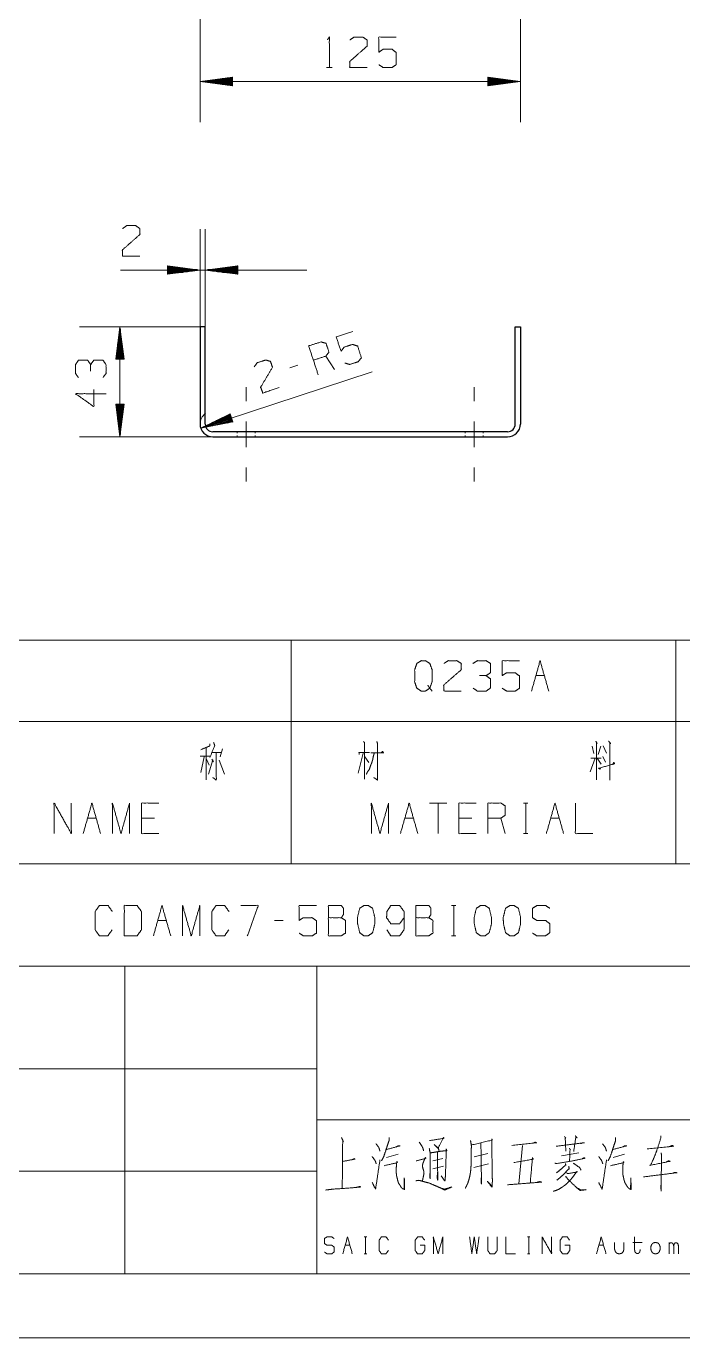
# Paper-space layout 'SHT3' of a CAD drawing. Header units: millimetres. Extents: x 0 to 210, y 0 to 297.
# Drawn here: x 52.3 to 103.6, y 0 to 102.4 of the extents above; entities that cross this region are included whole.
import ezdxf

# ---------------------------------------------------------------- set-up
doc = ezdxf.new("R2010")
doc.units = ezdxf.units.MM
doc.layers.add('101', color=7, linetype='Continuous', true_color=0xffffff)

psp = doc.layouts.new('SHT3')

# ---------------------------------------------------------------- linework, layer by layer
at = {"layer": '101', "color": 22, "linetype": 'Continuous', "lineweight": 18}
for p, q in [((65.88, 119.13), (65.88, 94.88)), ((90.88, 119.13), (90.88, 94.88)), ((68.42, 98.39), (65.88, 98.06)), ((68.42, 98.29), (67.61, 98.29)), ((68.42, 98.34), (68, 98.34)), ((68.42, 98.39), (68.38, 98.39)), ((68.42, 98.39), (68.38, 98.39)), ((68.42, 97.72), (68.42, 98.39)), ((88.34, 98.39), (88.37, 98.39)), ((88.34, 98.39), (88.34, 97.72)), ((88.34, 98.39), (88.37, 98.39)), ((90.88, 98.06), (88.34, 98.39)), ((88.34, 98.34), (88.75, 98.34)), ((88.34, 98.29), (89.14, 98.29)), ((65.88, 98.06), (90.88, 98.06)), ((65.88, 98.06), (68.42, 97.72)), ((68.42, 98.08), (66.07, 98.08)), ((68.42, 98.03), (66.07, 98.03)), ((68.42, 98.13), (66.46, 98.13)), ((68.42, 97.98), (66.46, 97.98)), ((68.42, 98.18), (66.84, 98.18)), ((68.42, 97.93), (66.84, 97.93)), ((68.42, 98.23), (67.23, 98.23)), ((68.42, 97.88), (67.23, 97.88)), ((68.42, 97.83), (67.61, 97.83)), ((68.42, 97.78), (68, 97.78)), ((68.42, 97.73), (68.38, 97.73)), ((68.42, 97.73), (68.38, 97.73)), ((88.34, 98.23), (89.53, 98.23)), ((88.34, 98.18), (89.91, 98.18)), ((88.34, 98.13), (90.3, 98.13)), ((88.34, 98.08), (90.68, 98.08)), ((88.34, 97.72), (90.88, 98.06)), ((88.34, 98.03), (90.68, 98.03)), ((88.34, 97.98), (90.3, 97.98)), ((88.34, 97.93), (89.91, 97.93)), ((88.34, 97.88), (89.53, 97.88)), ((88.34, 97.83), (89.14, 97.83)), ((88.34, 97.78), (88.75, 97.78)), ((88.34, 97.73), (88.37, 97.73)), ((88.34, 97.73), (88.37, 97.73)), ((65.88, 78.92), (65.88, 86.52)), ((66.28, 78.92), (66.28, 86.52)), ((74.21, 83.34), (59.66, 83.34)), ((63.34, 83.68), (63.34, 83.01)), ((65.88, 83.34), (63.34, 83.68)), ((63.34, 83.67), (63.37, 83.67)), ((63.34, 83.67), (63.37, 83.67)), ((63.34, 83.62), (63.75, 83.62)), ((63.34, 83.57), (64.14, 83.57)), ((63.34, 83.52), (64.53, 83.52)), ((63.34, 83.47), (64.91, 83.47)), ((63.34, 83.42), (65.3, 83.42)), ((63.34, 83.37), (65.68, 83.37)), ((63.34, 83.01), (65.88, 83.34)), ((63.34, 83.32), (65.68, 83.32)), ((63.34, 83.26), (65.3, 83.26)), ((63.34, 83.21), (64.91, 83.21)), ((63.34, 83.16), (64.53, 83.16)), ((63.34, 83.11), (64.14, 83.11)), ((63.34, 83.06), (63.75, 83.06)), ((63.34, 83.01), (63.37, 83.01)), ((63.34, 83.01), (63.37, 83.01)), ((68.82, 83.68), (66.28, 83.34)), ((66.28, 83.34), (68.82, 83.01)), ((68.82, 83.37), (66.47, 83.37)), ((68.82, 83.32), (66.47, 83.32)), ((68.82, 83.42), (66.86, 83.42)), ((68.82, 83.26), (66.86, 83.26)), ((68.82, 83.47), (67.24, 83.47)), ((68.82, 83.21), (67.24, 83.21)), ((68.82, 83.52), (67.63, 83.52)), ((68.82, 83.16), (67.63, 83.16)), ((68.82, 83.57), (68.01, 83.57)), ((68.82, 83.11), (68.01, 83.11)), ((68.82, 83.62), (68.4, 83.62)), ((68.82, 83.06), (68.4, 83.06)), ((68.82, 83.67), (68.78, 83.67)), ((68.82, 83.67), (68.78, 83.67)), ((68.82, 83.01), (68.78, 83.01)), ((68.82, 83.01), (68.78, 83.01)), ((68.82, 83.01), (68.82, 83.68)), ((65.88, 78.92), (56.46, 78.92)), ((59.63, 78.92), (59.3, 76.38)), ((59.97, 76.38), (59.63, 78.92)), ((59.63, 78.92), (59.63, 70.32)), ((59.5, 76.38), (59.5, 77.95)), ((59.55, 76.38), (59.55, 78.34)), ((59.61, 76.38), (59.61, 78.73)), ((59.66, 76.38), (59.66, 78.73)), ((59.71, 76.38), (59.71, 78.34)), ((59.76, 76.38), (59.76, 77.95)), ((59.35, 76.38), (59.35, 76.8)), ((59.4, 76.38), (59.4, 77.18)), ((59.45, 76.38), (59.45, 77.57)), ((59.81, 76.38), (59.81, 77.57)), ((59.86, 76.38), (59.86, 77.18)), ((59.91, 76.38), (59.91, 76.8)), ((59.3, 76.38), (59.3, 76.41)), ((59.3, 76.38), (59.3, 76.41)), ((59.3, 76.38), (59.97, 76.38)), ((59.96, 76.38), (59.96, 76.41)), ((59.96, 76.38), (59.96, 76.41)), ((65.93, 71.01), (79.3, 75.39)), ((59.3, 72.86), (59.3, 72.83)), ((59.3, 72.86), (59.3, 72.83)), ((59.97, 72.86), (59.3, 72.86)), ((59.3, 72.86), (59.63, 70.32)), ((59.35, 72.86), (59.35, 72.44)), ((59.4, 72.86), (59.4, 72.05)), ((59.45, 72.86), (59.45, 71.67)), ((59.5, 72.86), (59.5, 71.28)), ((59.55, 72.86), (59.55, 70.9)), ((59.61, 72.86), (59.61, 70.51)), ((59.63, 70.32), (59.97, 72.86)), ((59.66, 72.86), (59.66, 70.51)), ((59.71, 72.86), (59.71, 70.9)), ((59.76, 72.86), (59.76, 71.28)), ((59.81, 72.86), (59.81, 71.67)), ((59.86, 72.86), (59.86, 72.05)), ((59.91, 72.86), (59.91, 72.44)), ((59.96, 72.86), (59.96, 72.83)), ((59.96, 72.86), (59.96, 72.83)), ((68.24, 72.12), (65.93, 71.01)), ((68.33, 71.82), (66.1, 71.09)), ((68.35, 71.77), (66.12, 71.04)), ((68.32, 71.87), (66.45, 71.26)), ((68.36, 71.73), (66.5, 71.12)), ((68.3, 71.92), (66.8, 71.43)), ((68.38, 71.68), (66.88, 71.19)), ((68.28, 71.97), (67.15, 71.6)), ((68.27, 72.01), (67.51, 71.76)), ((68.25, 72.06), (67.86, 71.93)), ((68.24, 72.11), (68.21, 72.1)), ((68.24, 72.11), (68.21, 72.1)), ((68.44, 71.48), (68.24, 72.12)), ((65.93, 71.01), (68.44, 71.48)), ((68.4, 71.63), (67.26, 71.26)), ((68.41, 71.58), (67.65, 71.33)), ((68.43, 71.53), (68.03, 71.4)), ((68.44, 71.48), (68.41, 71.47)), ((68.44, 71.48), (68.41, 71.47)), ((66.88, 70.32), (56.46, 70.32))]:
    psp.add_line(p, q, dxfattribs=at)
at = {"layer": '101', "color": 72, "linetype": 'Continuous', "lineweight": 18}
for p, q in [((75.76, 99.15), (76.18, 99.15)), ((73.52, 75.91), (72.89, 75.7)), ((76.38, 75.58), (75.69, 76.62)), ((33, 54.46), (73, 54.46)), ((73, 54.46), (73, 48.11)), ((73, 54.46), (103, 54.46)), ((103, 54.46), (103, 48.11)), ((103, 54.46), (128, 54.46)), ((92.09, 51.68), (92.76, 51.68)), ((33, 48.11), (73, 48.11)), ((73, 48.11), (73, 37)), ((73, 48.11), (103, 48.11)), ((103, 48.11), (103, 37)), ((103, 48.11), (128, 48.11)), ((66.35, 46.08), (66.35, 43.55)), ((96.49, 46.18), (96.62, 45.6)), ((97.15, 46.18), (96.94, 45.53)), ((97.33, 46.2), (97.61, 45.62)), ((65.88, 45.4), (66.64, 45.4)), ((66.21, 45.35), (65.95, 44.13)), ((66.39, 45.17), (66.6, 44.7)), ((66.87, 45.12), (66.55, 44)), ((66.78, 45.68), (67.56, 45.68)), ((66.8, 45.17), (66.94, 44.95)), ((67.38, 45.08), (67.79, 43.98)), ((67.63, 45.98), (67.45, 45.35)), ((78.6, 45.62), (78.21, 44.08)), ((78.74, 45.35), (79.04, 44.9)), ((96.72, 45.25), (96.32, 44.17)), ((96.37, 45.25), (97.18, 45.25)), ((96.87, 45.25), (97.18, 44.77)), ((97.31, 45.37), (97.52, 44.92)), ((85.14, 41.74), (83.8, 41.74)), ((84.47, 41.74), (84.47, 39.36)), ((91.12, 41.74), (91.46, 41.74)), ((91.3, 41.74), (91.3, 39.36)), ((57.1, 40.56), (57.77, 40.56)), ((62.33, 40.56), (61.32, 40.56)), ((81.86, 40.56), (82.53, 40.56)), ((87.08, 40.56), (86.08, 40.56)), ((89.7, 39.36), (89.36, 40.56)), ((93.24, 40.56), (93.91, 40.56)), ((91.12, 39.36), (91.46, 39.36)), ((33, 37), (73, 37)), ((73, 37), (103, 37)), ((103, 37), (128, 37)), ((85.5, 33.74), (85.84, 33.74)), ((85.68, 33.74), (85.68, 31.37)), ((62.58, 32.57), (63.25, 32.57)), ((72.36, 32.57), (71.68, 32.57)), ((85.5, 31.37), (85.84, 31.37)), ((88.33, 14.39), (87.28, 14.12)), ((91.04, 15.01), (90.77, 12.01)), ((94.09, 14.19), (95.45, 14.43)), ((80.43, 14.08), (81.33, 14.32)), ((84.04, 13.81), (84.82, 13.98)), ((84.04, 13.19), (84.87, 13.39)), ((87.26, 13.29), (88.38, 13.57)), ((98.11, 14.08), (99.01, 14.32)), ((77.2, 7.22), (77.57, 7.22)), ((78.7, 7.87), (78.89, 7.87)), ((78.8, 7.87), (78.8, 6.56)), ((91.43, 7.87), (91.62, 7.87)), ((91.53, 7.87), (91.53, 6.56)), ((97, 7.22), (97.37, 7.22)), ((99.65, 7.43), (100.38, 7.43)), ((102.48, 6.56), (102.48, 7.43)), ((78.7, 6.56), (78.89, 6.56)), ((91.43, 6.56), (91.62, 6.56))]:
    psp.add_line(p, q, dxfattribs=at)
at = {"layer": '101', "color": 22, "linetype": 'Continuous', "lineweight": 25}
for p, q in [((66.28, 78.92), (65.88, 78.92)), ((65.88, 78.92), (65.88, 71.32)), ((66.28, 71.32), (66.28, 78.92)), ((90.48, 78.92), (90.88, 78.92)), ((90.48, 71.32), (90.48, 78.92)), ((90.88, 78.92), (90.88, 71.32)), ((89.88, 70.72), (66.88, 70.72)), ((66.88, 70.32), (89.88, 70.32))]:
    psp.add_line(p, q, dxfattribs=at)
at = {"layer": '101', "color": 151, "linetype": 'Continuous', "lineweight": 18}
for p, q in [((69.48, 73.11), (69.48, 74.19)), ((87.28, 73.11), (87.28, 74.19)), ((69.48, 66.84), (69.48, 67.93)), ((87.28, 66.84), (87.28, 67.93))]:
    psp.add_line(p, q, dxfattribs=at)
at = {"layer": '101', "color": 53, "linetype": 'Continuous', "lineweight": 18}
for p, q in [((68.78, 70.72), (68.78, 70.62)), ((70.18, 70.62), (70.18, 70.72)), ((86.58, 70.72), (86.58, 70.62)), ((87.98, 70.62), (87.98, 70.72)), ((68.78, 70.42), (68.78, 70.32)), ((70.18, 70.32), (70.18, 70.42)), ((86.58, 70.42), (86.58, 70.32)), ((87.98, 70.32), (87.98, 70.42))]:
    psp.add_line(p, q, dxfattribs=at)
at = {"layer": '101', "color": 133, "linetype": 'Continuous', "lineweight": 18}
for p, q in [((25, 37), (205, 37)), ((25, 29), (205, 29)), ((60, 29), (60, 5)), ((75, 29), (75, 5)), ((25, 21), (75, 21)), ((75, 17), (184, 17)), ((25, 13), (75, 13)), ((25, 5), (205, 5)), ((25, 5), (205, 5)), ((0, 0), (210, 0))]:
    psp.add_line(p, q, dxfattribs=at)
at = {"layer": '101', "color": 22, "linetype": 'Continuous', "lineweight": 18}
psp.add_arc((66.88, 71.32), 1, 125.609, 180, dxfattribs=at)
at = {"layer": '101', "color": 22, "linetype": 'Continuous', "lineweight": 25}
for centre, radius, start, end in [((66.88, 71.32), 1, 180, 270), ((66.88, 71.32), 0.6, 180, 270), ((89.88, 71.32), 1, 270, 0), ((89.88, 71.32), 0.6, 270, 0)]:
    psp.add_arc(centre, radius, start, end, dxfattribs=at)
at = {"layer": '101', "color": 72, "linetype": 'Continuous', "lineweight": 18}
for points, knots in [([(75.83, 101.32), (75.97, 101.52), (75.97, 99.15)], [0, 0, 0.09349, 1, 1]), ([(77.57, 101.3), (77.89, 101.52), (78.58, 101.52), (78.92, 101.3), (78.92, 100.82), (77.56, 99.62), (77.57, 99.15), (78.92, 99.15)], [0, 0, 0.069692, 0.192977, 0.265274, 0.350227, 0.674741, 0.759753, 1, 1]), ([(79.83, 99.37), (80.17, 99.15), (80.86, 99.15), (81.19, 99.37), (81.19, 100.32), (80.86, 100.57), (80.17, 100.57), (79.83, 100.35), (79.83, 101.52), (81.19, 101.52)], [0, 0, 0.062228, 0.168343, 0.230572, 0.376816, 0.441265, 0.547381, 0.609609, 0.790489, 1, 1]), ([(59.84, 86.58), (60.16, 86.81), (60.85, 86.81), (61.18, 86.58), (61.18, 86.11), (59.82, 84.91), (59.84, 84.43), (61.18, 84.43)], [0, 0, 0.069691, 0.192976, 0.265272, 0.350225, 0.67474, 0.759752, 1, 1]), ([(77.18, 76.08), (77.57, 75.97), (78.22, 76.18), (78.47, 76.5), (78.18, 77.4), (77.78, 77.54), (77.13, 77.32), (76.88, 77), (76.51, 78.12), (77.8, 78.54)], [0, 0, 0.062228, 0.168344, 0.230572, 0.376816, 0.441266, 0.547381, 0.60961, 0.79049, 1, 1]), ([(75.1, 75.16), (74.36, 77.42), (75.32, 77.73), (75.71, 77.62), (75.94, 76.93), (75.69, 76.62), (74.73, 76.3)], [0, 0, 0.400952, 0.571035, 0.639278, 0.761673, 0.829916, 1, 1]), ([(57.34, 75.96), (57.11, 76.3), (56.39, 76.3), (56.16, 75.96), (56.16, 75.27), (56.39, 74.94)], [0, 0, 0.153874, 0.429852, 0.583727, 0.846126, 1, 1]), ([(58.31, 74.95), (58.54, 75.27), (58.54, 75.96), (58.31, 76.3), (57.59, 76.3), (57.34, 75.96), (57.34, 75.45)], [0, 0, 0.124119, 0.343688, 0.472446, 0.703377, 0.836732, 1, 1]), ([(70.11, 75.79), (70.34, 76.1), (70.99, 76.32), (71.38, 76.21), (71.53, 75.75), (70.61, 74.19), (70.78, 73.74), (72.05, 74.16)], [0, 0, 0.069693, 0.192978, 0.265274, 0.350228, 0.674741, 0.759753, 1, 1]), ([(57.59, 74.02), (57.59, 72.68), (56.16, 73.69), (58.54, 73.69)], [0, 0, 0.245869, 0.565295, 1, 1]), ([(83.65, 50.95), (83.81, 50.7), (83.48, 50.48), (83.14, 50.48), (82.8, 50.7), (82.63, 51.18), (82.63, 52.15), (82.8, 52.63), (83.14, 52.85), (83.48, 52.85), (83.81, 52.63), (83.99, 52.15), (83.99, 51.2), (83.81, 50.7), (83.99, 50.48)], [0, 0, 0.043279, 0.102318, 0.151366, 0.210406, 0.284429, 0.426832, 0.500854, 0.559894, 0.608943, 0.667982, 0.742005, 0.880756, 0.958211, 1, 1]), ([(84.92, 52.63), (85.24, 52.85), (85.93, 52.85), (86.27, 52.63), (86.27, 52.15), (84.9, 50.95), (84.92, 50.48), (86.27, 50.48)], [0, 0, 0.069692, 0.192978, 0.265274, 0.350227, 0.67474, 0.759752, 1, 1]), ([(88.21, 51.68), (88.54, 51.9), (88.54, 52.63), (88.21, 52.85), (87.52, 52.85), (87.18, 52.63)], [0, 0, 0.153875, 0.429853, 0.583728, 0.846125, 1, 1]), ([(89.46, 50.7), (89.79, 50.48), (90.48, 50.48), (90.82, 50.7), (90.82, 51.65), (90.48, 51.9), (89.79, 51.9), (89.46, 51.68), (89.46, 52.85), (90.82, 52.85)], [0, 0, 0.062228, 0.168344, 0.230572, 0.376816, 0.441265, 0.547381, 0.609609, 0.790489, 1, 1]), ([(87.2, 50.7), (87.52, 50.48), (88.21, 50.48), (88.54, 50.7), (88.54, 51.43), (88.21, 51.68), (87.69, 51.68)], [0, 0, 0.124121, 0.343688, 0.472447, 0.703378, 0.836733, 1, 1]), ([(66.64, 46.35), (66.64, 46.2), (65.95, 45.9)], [0, 0, 0.166334, 1, 1]), ([(66.94, 46.47), (67.03, 46.22), (66.64, 45.28)], [0, 0, 0.205287, 1, 1]), ([(78.64, 46.55), (78.71, 46.45), (78.71, 43.6)], [0, 0, 0.041201, 1, 1]), ([(79.68, 46.53), (79.73, 46.38), (79.73, 43.53), (79.43, 43.73)], [0, 0, 0.047209, 0.892895, 1, 1]), ([(96.76, 46.58), (96.87, 46.38), (96.81, 46.45), (96.81, 43.55)], [0, 0, 0.070343, 0.098885, 1, 1]), ([(97.75, 46.58), (97.93, 46.38), (97.86, 46.45), (97.86, 43.53)], [0, 0, 0.081004, 0.112287, 1, 1]), ([(67.15, 45.68), (67.15, 43.53), (66.87, 43.73)], [0, 0, 0.861249, 1, 1]), ([(78.3, 45.53), (78.28, 45.68), (79.1, 45.68)], [0, 0, 0.156665, 1, 1]), ([(79.47, 45.62), (79.4, 45.37), (79.36, 45.15), (79.29, 44.9), (79.18, 44.65), (79.1, 44.38), (78.95, 44.17), (78.85, 43.98)], [0, 0, 0.146032, 0.274052, 0.420084, 0.572725, 0.735081, 0.872758, 1, 1]), ([(79.22, 45.65), (80.21, 45.65), (80.12, 45.78), (80.01, 45.65)], [0, 0, 0.757415, 0.87456, 1, 1]), ([(97.15, 44.5), (97.1, 44.38), (96.99, 44.45), (98.23, 44.8), (98.17, 44.92), (98.1, 44.77)], [0, 0, 0.073273, 0.143367, 0.837239, 0.910514, 1, 1]), ([(54.49, 39.36), (54.49, 41.74), (55.83, 39.36), (55.83, 41.74)], [0, 0, 0.317574, 0.682426, 1, 1]), ([(59.04, 39.36), (59.04, 41.74), (59.71, 39.36), (60.38, 41.74), (60.38, 39.36)], [0, 0, 0.245192, 0.5, 0.754808, 1, 1]), ([(62.66, 39.36), (61.32, 39.36), (61.32, 41.74), (62.66, 41.74)], [0, 0, 0.26539, 0.73461, 1, 1]), ([(79.25, 39.36), (79.25, 41.74), (79.92, 39.36), (80.59, 41.74), (80.59, 39.36)], [0, 0, 0.245192, 0.5, 0.754808, 1, 1]), ([(81.52, 39.36), (82.2, 41.74), (82.87, 39.36)], [0, 0, 0.5, 1, 1]), ([(87.42, 39.36), (86.08, 39.36), (86.08, 41.74), (87.42, 41.74)], [0, 0, 0.26539, 0.73461, 1, 1]), ([(88.35, 39.36), (88.35, 41.74), (89.36, 41.74), (89.7, 41.51), (89.7, 40.79), (89.36, 40.56), (88.35, 40.56)], [0, 0, 0.400952, 0.571035, 0.639278, 0.761674, 0.829917, 1, 1]), ([(95.18, 41.74), (95.18, 39.36), (96.53, 39.36)], [0, 0, 0.638733, 1, 1]), ([(59.97, 31.37), (60.96, 31.37), (61.31, 31.84), (61.31, 33.27), (60.96, 33.74), (59.97, 33.74), (59.97, 31.37)], [0, 0, 0.142135, 0.227161, 0.43179, 0.516816, 0.658951, 1, 1]), ([(69.57, 31.37), (70.42, 33.74), (69.07, 33.74)], [0, 0, 0.65247, 1, 1]), ([(59.02, 31.84), (58.68, 31.37), (58.03, 31.37), (57.69, 31.84), (57.69, 33.27), (58.03, 33.74), (58.7, 33.74), (59.03, 33.27)], [0, 0, 0.114569, 0.243367, 0.357935, 0.638583, 0.753152, 0.885431, 1, 1]), ([(64.52, 31.37), (64.52, 33.74), (65.19, 31.37), (65.86, 33.74), (65.86, 31.37)], [0, 0, 0.245192, 0.5, 0.754808, 1, 1]), ([(68.12, 31.84), (67.79, 31.37), (67.13, 31.37), (66.8, 31.84), (66.8, 33.27), (67.13, 33.74), (67.8, 33.74), (68.14, 33.27)], [0, 0, 0.114569, 0.243367, 0.357936, 0.638584, 0.753152, 0.885431, 1, 1]), ([(73.61, 31.59), (73.94, 31.37), (74.63, 31.37), (74.97, 31.59), (74.97, 32.54), (74.63, 32.79), (73.94, 32.79), (73.61, 32.57), (73.61, 33.74), (74.97, 33.74)], [0, 0, 0.062228, 0.168343, 0.230572, 0.376816, 0.441265, 0.547381, 0.609609, 0.79049, 1, 1]), ([(75.9, 32.79), (75.9, 33.74), (76.91, 33.74), (77.07, 33.52), (77.07, 33.04), (76.91, 32.79), (75.9, 32.79), (75.9, 31.37), (76.89, 31.37), (77.23, 31.59), (77.23, 32.57), (76.91, 32.79)], [0, 0, 0.115917, 0.238847, 0.272469, 0.330428, 0.366584, 0.489514, 0.663389, 0.784162, 0.833486, 0.952453, 1, 1]), ([(79.01, 31.37), (79.35, 31.62), (79.52, 32.32), (79.52, 32.79), (79.35, 33.52), (79.01, 33.74), (78.67, 33.74), (78.34, 33.52), (78.16, 32.79), (78.18, 32.32), (78.34, 31.62), (78.67, 31.37), (79.01, 31.37)], [0, 0, 0.067526, 0.183971, 0.260583, 0.380942, 0.446141, 0.500305, 0.565504, 0.685863, 0.762528, 0.878309, 0.945835, 1, 1]), ([(80.46, 31.84), (80.77, 31.37), (81.46, 31.37), (81.8, 31.84), (81.8, 33.27), (81.46, 33.74), (80.77, 33.74), (80.46, 33.27), (80.44, 32.79), (80.77, 32.32), (81.46, 32.32), (81.8, 32.79)], [0, 0, 0.076856, 0.169525, 0.247729, 0.439296, 0.517499, 0.610169, 0.687025, 0.750925, 0.829128, 0.921797, 1, 1]), ([(82.73, 32.79), (82.73, 33.74), (83.74, 33.74), (83.9, 33.52), (83.9, 33.04), (83.74, 32.79), (82.73, 32.79), (82.73, 31.37), (83.72, 31.37), (84.06, 31.59), (84.06, 32.57), (83.74, 32.79)], [0, 0, 0.115917, 0.238847, 0.272469, 0.330428, 0.366584, 0.489514, 0.663389, 0.784162, 0.833486, 0.952453, 1, 1]), ([(88.12, 31.37), (88.45, 31.62), (88.63, 32.32), (88.63, 32.79), (88.45, 33.52), (88.12, 33.74), (87.78, 33.74), (87.44, 33.52), (87.27, 32.79), (87.28, 32.32), (87.44, 31.62), (87.78, 31.37), (88.12, 31.37)], [0, 0, 0.067526, 0.183972, 0.260584, 0.380943, 0.446142, 0.500306, 0.565505, 0.685864, 0.762529, 0.87831, 0.945835, 1, 1]), ([(90.39, 31.37), (90.73, 31.62), (90.9, 32.32), (90.9, 32.79), (90.73, 33.52), (90.39, 33.74), (90.06, 33.74), (89.72, 33.52), (89.54, 32.79), (89.56, 32.32), (89.72, 31.62), (90.06, 31.37), (90.39, 31.37)], [0, 0, 0.067526, 0.183971, 0.260583, 0.380943, 0.446141, 0.500306, 0.565504, 0.685863, 0.762528, 0.87831, 0.945835, 1, 1]), ([(91.82, 31.59), (92.16, 31.37), (92.84, 31.37), (93.18, 31.62), (93.18, 32.32), (92.84, 32.57), (92.17, 32.57), (91.82, 32.79), (91.82, 33.52), (92.17, 33.74), (92.84, 33.74), (93.18, 33.52)], [0, 0, 0.068036, 0.184055, 0.254519, 0.372335, 0.4428, 0.555844, 0.62637, 0.748394, 0.81892, 0.931964, 1, 1]), ([(76.92, 15.64), (77.07, 15.29), (77.02, 15.39), (76.99, 14.67), (76.99, 12.63), (76.97, 11.67)], [0, 0, 0.088892, 0.116032, 0.287979, 0.770794, 1, 1]), ([(80.63, 15.64), (80.63, 15.39), (80.5, 15.01), (80.38, 14.63), (80.21, 14.12), (80.04, 13.81)], [0, 0, 0.124612, 0.330295, 0.535976, 0.81716, 1, 1]), ([(83.8, 15.39), (84.92, 15.57), (84.89, 15.64), (84.46, 14.81), (84.16, 15.08), (84.48, 14.77), (84.53, 14.63)], [0, 0, 0.36175, 0.385072, 0.683729, 0.811932, 0.953357, 1, 1]), ([(86.99, 15.39), (87.06, 14.98), (87.04, 14.57), (87.04, 13.84), (87.02, 13.19), (86.97, 12.81), (86.89, 12.43), (86.77, 12.05), (86.67, 11.84), (86.58, 11.67)], [0, 0, 0.110336, 0.219176, 0.409317, 0.581468, 0.681885, 0.783317, 0.887931, 0.947989, 1, 1]), ([(87.06, 15.05), (88.7, 15.43), (88.65, 15.53), (88.65, 15.01), (88.67, 13.6), (88.67, 13.24), (88.67, 12.82), (88.67, 12.77), (88.7, 12.25), (88.67, 11.91), (88.67, 11.74), (88.31, 12.22), (88.65, 11.84)], [0, 0, 0.25021, 0.267274, 0.344453, 0.555439, 0.609464, 0.671207, 0.678925, 0.756189, 0.80777, 0.833496, 0.923863, 1, 1]), ([(94.33, 15.7), (94.43, 15.57), (94.38, 15.57), (94.43, 14.57)], [0, 0, 0.138589, 0.178592, 1, 1]), ([(95.16, 15.77), (95.31, 15.6), (95.21, 15.67), (95.04, 14.53)], [0, 0, 0.151118, 0.230946, 1, 1]), ([(98.31, 15.64), (98.31, 15.39), (98.18, 15.01), (98.06, 14.63), (97.89, 14.12), (97.72, 13.81)], [0, 0, 0.124612, 0.330295, 0.535977, 0.81716, 1, 1]), ([(101.84, 15.77), (101.84, 15.57), (101.52, 14.6), (101.31, 14.05), (101.04, 13.46), (100.99, 13.46), (102.55, 13.77), (102.45, 13.81), (102.23, 13.7)], [0, 0, 0.046524, 0.275032, 0.408547, 0.553503, 0.564467, 0.922193, 0.945451, 1, 1]), ([(79.6, 15.15), (79.82, 14.88), (79.87, 14.74), (79.92, 14.57)], [0, 0, 0.519919, 0.73571, 1, 1]), ([(80.46, 14.7), (81.5, 14.98), (81.33, 14.98), (81.16, 14.88)], [0, 0, 0.745421, 0.862772, 1, 1]), ([(82.99, 15.26), (83.26, 14.84), (83.33, 14.6)], [0, 0, 0.661597, 1, 1]), ([(83.77, 14.77), (83.85, 14.39), (83.85, 12.84), (83.85, 12.39), (83.8, 12.63), (83.85, 12.98)], [0, 0, 0.129595, 0.650166, 0.800553, 0.883167, 1, 1]), ([(83.85, 14.43), (84.28, 14.5), (84.72, 14.57), (85.14, 14.6), (85.09, 14.74), (85.07, 13.67), (85.04, 13.01), (85.02, 12.46), (84.99, 12.22), (84.7, 12.63)], [0, 0, 0.099219, 0.198437, 0.291328, 0.324004, 0.562829, 0.709268, 0.832621, 0.886809, 1, 1]), ([(84.41, 14.46), (84.41, 13.6), (84.43, 12.77), (84.43, 12.74), (84.43, 12.29), (84.38, 12.53), (84.43, 12.94)], [0, 0, 0.304008, 0.595981, 0.608141, 0.766226, 0.853067, 1, 1]), ([(87.8, 15.19), (87.84, 12.46), (87.84, 11.98), (87.82, 12.19), (87.84, 12.6)], [0, 0, 0.711345, 0.837386, 0.891778, 1, 1]), ([(90.21, 15.01), (92.14, 15.22), (92.04, 15.26), (91.87, 15.19)], [0, 0, 0.870758, 0.917254, 1, 1]), ([(93.67, 14.95), (95.87, 15.22), (95.75, 15.22), (95.6, 15.15)], [0, 0, 0.886329, 0.935184, 1, 1]), ([(94.7, 14.77), (94.79, 14.67), (94.75, 14.63), (94.72, 13.81)], [0, 0, 0.138047, 0.196037, 1, 1]), ([(97.28, 15.15), (97.5, 14.88), (97.55, 14.74), (97.6, 14.57)], [0, 0, 0.519919, 0.73571, 1, 1]), ([(98.14, 14.7), (99.18, 14.98), (99.01, 14.98), (98.84, 14.88)], [0, 0, 0.74542, 0.862771, 1, 1]), ([(100.77, 14.74), (102.84, 14.95), (102.74, 15.01), (102.48, 14.91)], [0, 0, 0.83656, 0.884539, 1, 1]), ([(101.87, 14.43), (101.89, 14.26), (101.87, 11.46), (101.84, 11.74), (101.87, 12.08)], [0, 0, 0.048505, 0.826565, 0.903707, 1, 1]), ([(77.02, 13.77), (77.99, 13.94), (77.92, 13.98), (77.75, 13.91)], [0, 0, 0.788942, 0.853363, 1, 1]), ([(79.31, 14.15), (79.53, 13.84), (79.58, 13.74), (79.63, 13.57)], [0, 0, 0.564234, 0.734009, 1, 1]), ([(79.31, 12.12), (79.58, 11.6), (79.92, 13.88)], [0, 0, 0.202025, 1, 1]), ([(80.24, 13.43), (81.29, 13.67), (81.24, 13.77), (81.21, 13.53), (81.19, 13.19), (81.19, 12.94), (81.21, 12.67), (81.24, 12.56), (81.29, 12.36), (81.31, 12.25), (81.38, 12.05), (81.48, 11.91), (81.58, 11.74), (81.7, 11.63), (81.74, 11.62), (81.81, 11.58), (81.85, 11.56), (81.82, 12.5), (81.8, 11.63)], [0, 0, 0.198343, 0.219429, 0.264161, 0.327898, 0.372403, 0.423464, 0.44306, 0.482252, 0.501848, 0.542308, 0.573453, 0.609975, 0.639453, 0.646907, 0.661816, 0.66927, 0.840991, 1, 1]), ([(82.75, 13.81), (83.53, 14.01), (83.46, 14.08), (83.38, 13.88), (83.26, 13.57), (83.24, 13.43), (83.26, 13.25), (83.33, 13.05), (83.36, 12.81), (83.28, 12.46), (83.24, 12.25)], [0, 0, 0.288066, 0.323944, 0.402266, 0.52127, 0.571262, 0.633411, 0.711733, 0.798322, 0.924133, 1, 1]), ([(90.36, 13.67), (91.89, 13.94), (91.82, 14.05), (91.65, 12.08)], [0, 0, 0.426349, 0.460964, 1, 1]), ([(93.58, 13.63), (93.65, 13.6), (93.7, 13.6), (94.94, 13.81), (95.94, 14.01), (95.87, 14.05), (95.7, 13.98)], [0, 0, 0.030219, 0.048442, 0.519508, 0.900991, 0.93121, 1, 1]), ([(94.4, 13.6), (94.43, 13.46), (94.38, 13.46), (94.09, 13.19), (93.7, 12.88)], [0, 0, 0.128574, 0.173331, 0.542434, 1, 1]), ([(94.65, 13.39), (94.7, 13.15), (94.65, 13.19), (94.31, 12.81), (94.01, 12.53), (93.72, 12.29)], [0, 0, 0.154139, 0.191519, 0.510908, 0.762595, 1, 1]), ([(95.01, 13.63), (95.5, 13.29), (95.62, 13.08)], [0, 0, 0.713216, 1, 1]), ([(96.99, 14.15), (97.21, 13.84), (97.26, 13.74), (97.31, 13.57)], [0, 0, 0.564236, 0.73401, 1, 1]), ([(96.99, 12.12), (97.26, 11.6), (97.6, 13.88)], [0, 0, 0.202026, 1, 1]), ([(97.92, 13.43), (98.96, 13.67), (98.92, 13.77), (98.89, 13.53), (98.87, 13.19), (98.87, 12.94), (98.89, 12.67), (98.92, 12.56), (98.96, 12.36), (98.99, 12.25), (99.06, 12.05), (99.16, 11.91), (99.26, 11.74), (99.38, 11.63), (99.45, 11.6), (99.53, 11.56), (99.5, 12.5), (99.48, 11.63)], [0, 0, 0.198342, 0.219428, 0.26416, 0.327897, 0.372402, 0.423463, 0.443059, 0.482251, 0.501847, 0.542307, 0.573452, 0.609974, 0.639453, 0.654361, 0.66927, 0.840991, 1, 1]), ([(82.72, 12.25), (82.92, 12.29), (83.14, 12.25), (83.46, 12.15), (83.77, 12.08), (84.24, 11.87), (84.65, 11.7), (84.97, 11.53), (85.53, 11.77), (84.97, 11.6), (84.7, 11.67)], [0, 0, 0.051192, 0.108601, 0.194772, 0.278607, 0.409734, 0.525756, 0.619011, 0.776801, 0.928429, 1, 1]), ([(94.48, 12.88), (94.55, 12.81), (95.33, 12.94), (95.28, 12.98), (94.99, 12.56), (94.82, 12.36), (94.62, 12.15), (94.4, 11.94), (94.16, 11.77), (93.89, 11.6), (93.67, 11.5), (93.43, 11.43)], [0, 0, 0.029336, 0.260531, 0.277959, 0.425847, 0.504113, 0.587088, 0.675096, 0.762234, 0.855274, 0.926064, 1, 1]), ([(94.38, 12.56), (94.43, 12.56), (94.45, 12.56), (94.6, 12.36), (95.14, 11.84), (95.55, 11.5), (96.01, 11.56), (95.58, 11.53), (95.38, 11.67)], [0, 0, 0.017678, 0.026517, 0.118384, 0.388538, 0.584009, 0.7538, 0.913392, 1, 1]), ([(100.5, 12.56), (103.09, 12.88), (102.96, 12.91), (102.74, 12.84)], [0, 0, 0.879479, 0.922284, 1, 1]), ([(75.68, 11.53), (76.26, 11.6), (77.68, 11.7), (78.43, 11.77), (78.36, 11.81), (78.09, 11.74)], [0, 0, 0.188616, 0.64251, 0.885467, 0.911353, 1, 1]), ([(89.87, 11.94), (92.53, 12.15), (92.41, 12.19), (92.19, 12.15)], [0, 0, 0.884285, 0.926313, 1, 1]), ([(75.59, 6.69), (75.78, 6.56), (76.16, 6.56), (76.34, 6.7), (76.34, 7.09), (76.16, 7.22), (75.79, 7.22), (75.59, 7.35), (75.59, 7.75), (75.79, 7.87), (76.16, 7.87), (76.34, 7.75)], [0, 0, 0.068036, 0.184054, 0.254519, 0.372335, 0.4428, 0.555843, 0.62637, 0.748393, 0.818921, 0.931964, 1, 1]), ([(80.58, 6.82), (80.39, 6.56), (80.03, 6.56), (79.85, 6.82), (79.85, 7.61), (80.03, 7.87), (80.4, 7.87), (80.59, 7.61)], [0, 0, 0.114568, 0.243367, 0.357935, 0.638584, 0.753152, 0.885432, 1, 1]), ([(83.05, 7.22), (83.42, 7.22), (83.42, 6.82), (83.23, 6.56), (82.85, 6.56), (82.67, 6.82), (82.67, 7.61), (82.86, 7.87), (83.22, 7.87), (83.41, 7.61)], [0, 0, 0.103296, 0.214796, 0.304261, 0.410275, 0.49974, 0.718896, 0.809957, 0.910535, 1, 1]), ([(84.09, 6.56), (84.09, 7.87), (84.46, 6.56), (84.83, 7.87), (84.83, 6.56)], [0, 0, 0.245192, 0.5, 0.754808, 1, 1]), ([(86.92, 7.87), (87.09, 6.56), (87.28, 7.87), (87.47, 6.56), (87.66, 7.87)], [0, 0, 0.249746, 0.499742, 0.750003, 1, 1]), ([(88.33, 7.87), (88.33, 6.82), (88.51, 6.56), (88.88, 6.56), (89.07, 6.82), (89.07, 7.87)], [0, 0, 0.337151, 0.438598, 0.557782, 0.662849, 1, 1]), ([(89.75, 7.87), (89.75, 6.56), (90.49, 6.56)], [0, 0, 0.638735, 1, 1]), ([(92.58, 6.56), (92.58, 7.87), (93.32, 6.56), (93.32, 7.87)], [0, 0, 0.317574, 0.682426, 1, 1]), ([(94.36, 7.22), (94.73, 7.22), (94.73, 6.82), (94.55, 6.56), (94.17, 6.56), (93.98, 6.82), (93.98, 7.61), (94.17, 7.87), (94.54, 7.87), (94.72, 7.61)], [0, 0, 0.103294, 0.214794, 0.304259, 0.410275, 0.49974, 0.718895, 0.809956, 0.910535, 1, 1]), ([(96.82, 6.56), (97.19, 7.87), (97.56, 6.56)], [0, 0, 0.500001, 1, 1]), ([(98.23, 7.43), (98.23, 6.91), (98.29, 6.73), (98.4, 6.6), (98.54, 6.56), (98.66, 6.56), (98.8, 6.6), (98.91, 6.73), (98.96, 6.91), (98.96, 7.43)], [0, 0, 0.242016, 0.329107, 0.404862, 0.470732, 0.529268, 0.595138, 0.670893, 0.757984, 1, 1]), ([(100.24, 6.88), (100.19, 6.69), (100.09, 6.58), (99.95, 6.58), (99.83, 6.69), (99.79, 6.88), (99.79, 7.89)], [0, 0, 0.107405, 0.190396, 0.26402, 0.350758, 0.457, 1, 1]), ([(101.12, 6.73), (101.23, 6.6), (101.36, 6.56), (101.49, 6.56), (101.63, 6.6), (101.73, 6.73), (101.79, 6.91), (101.79, 7.1), (101.73, 7.27), (101.63, 7.39), (101.49, 7.43), (101.36, 7.43), (101.23, 7.39), (101.12, 7.27), (101.06, 7.1), (101.06, 6.91), (101.12, 6.73)], [0, 0, 0.063223, 0.118197, 0.16705, 0.222024, 0.285249, 0.357934, 0.432348, 0.5, 0.563226, 0.6182, 0.667052, 0.722026, 0.785249, 0.852901, 0.927315, 1, 1]), ([(102.48, 7.17), (102.5, 7.32), (102.6, 7.42), (102.71, 7.42), (102.81, 7.32), (102.85, 7.17), (102.85, 6.56)], [0, 0, 0.118879, 0.22446, 0.306986, 0.412562, 0.533087, 1, 1]), ([(102.85, 7.17), (102.88, 7.32), (102.97, 7.42), (103.09, 7.42), (103.18, 7.32), (103.22, 7.17), (103.22, 6.56)], [0, 0, 0.118605, 0.223938, 0.31376, 0.413913, 0.53416, 1, 1])]:
    psp.add_open_spline(points, degree=1, knots=knots, dxfattribs=at)
at = {"layer": '101', "color": 151, "linetype": 'Continuous', "lineweight": 18}
for points in [[(69.48, 69.52), (69.48, 69.77), (69.48, 70.27), (69.48, 70.77), (69.48, 71.27), (69.48, 71.52)], [(87.28, 69.52), (87.28, 69.77), (87.28, 70.27), (87.28, 70.77), (87.28, 71.27), (87.28, 71.52)]]:
    psp.add_open_spline(points, degree=1, knots=[0, 0, 0.125411, 0.375411, 0.624589, 0.874589, 1, 1], dxfattribs=at)
at = {"layer": '101', "color": 72, "linetype": 'Continuous', "lineweight": 18}
for points in [[(91.75, 50.48), (92.42, 52.85), (93.09, 50.48)], [(56.76, 39.36), (57.44, 41.74), (58.11, 39.36)], [(92.91, 39.36), (93.58, 41.74), (94.25, 39.36)], [(62.24, 31.37), (62.91, 33.74), (63.59, 31.37)], [(77.02, 6.56), (77.39, 7.87), (77.76, 6.56)]]:
    psp.add_open_spline(points, degree=1, dxfattribs=at)

doc.saveas('drawing.dxf')
